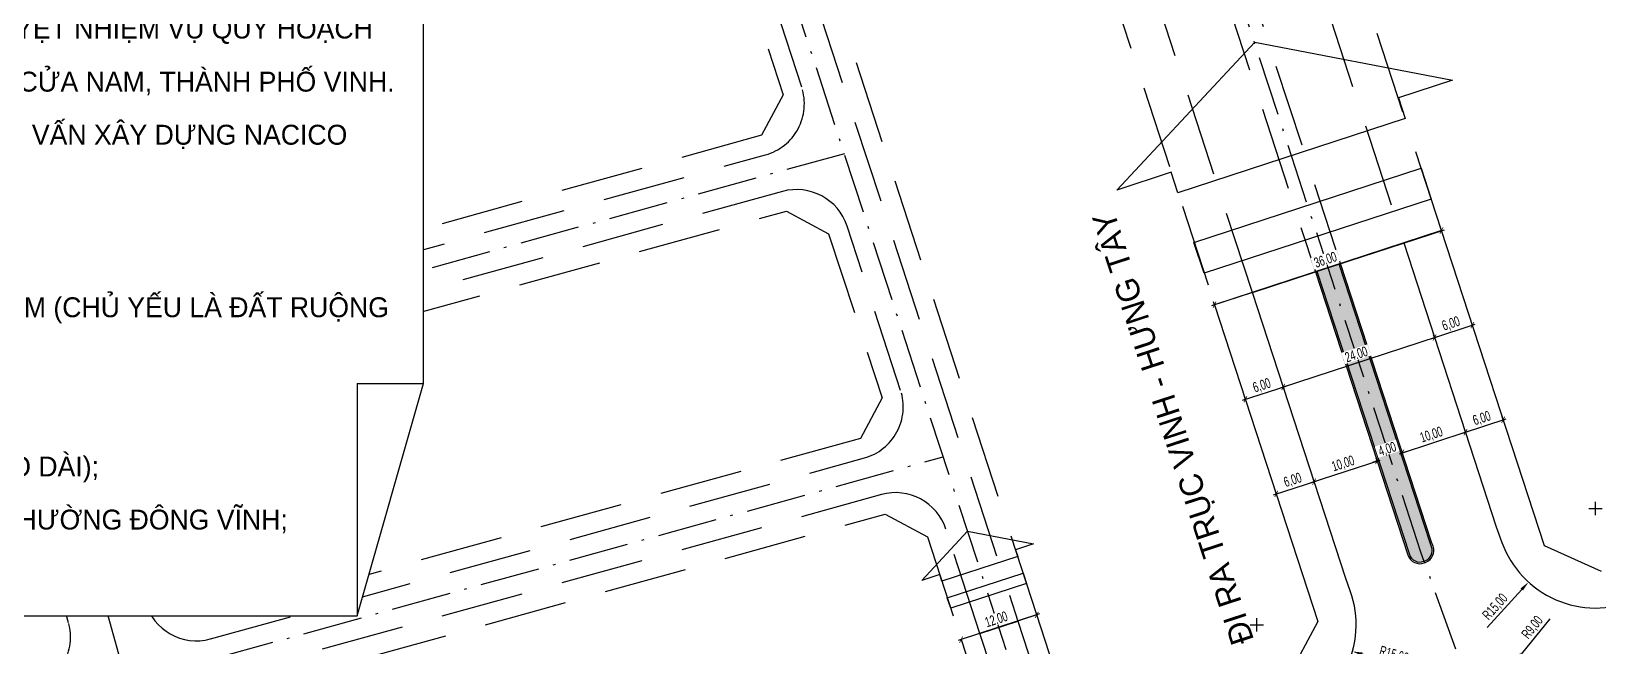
# Model space of a CAD drawing. Header units: metres. Extents: x 566107 to 571261, y 2062953 to 2068466.
# Drawn here: x 568384.8 to 568621.1, y 2066454.5 to 2066547.2 of the extents above; entities that cross this region are included whole.
import ezdxf

# ---------------------------------------------------------------- set-up
doc = ezdxf.new("R2010")
doc.units = ezdxf.units.M
doc.linetypes.add('ACAD_ISO10W100', pattern=[18.5, 12, -3, 0.5, -3])
doc.linetypes.add('HIDDEN', pattern=[0.375, 0.25, -0.125])
doc.layers.get('0').update_dxf_attribs({"linetype": 'CONTINUOUS'})
doc.layers.get('DEFPOINTS').update_dxf_attribs({"linetype": 'CONTINUOUS'})
for name, color, linetype in [('BoThamCo', 94, 'CONTINUOUS'), ('ghi_chu', 7, 'CONTINUOUS'), ('hacth sdd', 8, 'CONTINUOUS'), ('LogDg', 7, 'CONTINUOUS'), ('LogDg phu', 7, 'CONTINUOUS'), ('TimDg', 222, 'CONTINUOUS'), ('ViaHeS', 32, 'CONTINUOUS'), ('ViaHeSphu', 32, 'CONTINUOUS')]:
    doc.layers.add(name, color=color, linetype=linetype)
doc.layers.add('kt', color=37, linetype='CONTINUOUS', lineweight=25)
doc.styles.add('avantH', font='', dxfattribs={"height": 10})
doc.styles.add('KTHUOC', font='', dxfattribs={"width": 0.8})
doc.styles.get('avantH').set_extended_font_data('.VnAvantH')
doc.styles.get('KTHUOC').set_extended_font_data('.VnArial NarrowH')
doc.dimstyles.new('tien', dxfattribs={"dimscale": 0, "dimtxt": 1.5, "dimasz": 0.75, "dimexe": 0.45, "dimexo": 0, "dimgap": 0.25, "dimtad": 1, "dimzin": 1, "dimtxsty": 'KTHUOC', "dimblk1": 'ARCHTICK', "dimblk2": 'ARCHTICK', "dimsah": 1, "dimcen": 1, "dimdle": 0.45, "dimclrd": 37, "dimclre": 37, "dimclrt": 7, "dimaunit": 1, "dimadec": 0, "dimazin": 0, "dimtfac": 1, "dimtix": 1, "dimtofl": 0, "dimtmove": 2, "dimatfit": 3, "dimldrblk": 'ARCHTICK', "dimfxl": 0, "dimtolj": 1, "dimtzin": 1, "dimarcsym": 0})

# ---------------------------------------------------------------- blocks, each defined once
blk = doc.blocks.new('_ArchTick')
at = {"color": 0, "linetype": 'ByBlock', "const_width": 0.15}
blk.add_lwpolyline([(-0.5, -0.5), (0.5, 0.5)], dxfattribs=at)
blk = doc.blocks.new('*D330')
at = {"layer": 'DEFPOINTS', "color": 0, "transparency": 16777216}
for p in [(568597.45, 2066517.16, 0), (568597.45, 2066517.16), (568563.23, 2066505.99, 0)]:
    blk.add_point(p, dxfattribs=at)
at = {"layer": 'kt', "color": 37, "lineweight": -2, "transparency": 16777216}
for p, q in [((568562.8, 2066505.85), (568597.88, 2066517.3)), ((568597.45, 2066517.16), (568597.31, 2066517.59)), ((568563.23, 2066505.99), (568563.09, 2066506.42))]:
    blk.add_line(p, q, dxfattribs=at)
at = {"layer": 'kt', "color": 37, "lineweight": -2, "transparency": 16777216, "xscale": 0.75, "yscale": 0.75, "zscale": 0.75}
for p, rotation in [((568597.45, 2066517.16), 18.08492124932632), ((568563.23, 2066505.99), 198.0849212493263)]:
    blk.add_blockref('_ArchTick', p, dxfattribs=dict(at, rotation=rotation))
at = {"layer": 'kt', "color": 7, "transparency": 16777216, "insert": (568579.98, 2066512.66), "char_height": 1.5, "attachment_point": 5, "rotation": 18.0849, "style": 'KTHUOC', "bg_fill": 3, "box_fill_scale": 1.1, "bg_fill_color": 256, "bg_fill_true_color": 13158600, "bg_fill_transparency": 0}
blk.add_mtext('\\A1;36,00 ', dxfattribs=at)
blk = doc.blocks.new('*D331')
at = {"layer": 'DEFPOINTS', "color": 0, "transparency": 16777216}
blk.add_point((568578.24, 2066479.33), dxfattribs=at)
blk.add_point((568578.24, 2066479.33), dxfattribs=at)
at = {"layer": 'kt', "color": 37, "lineweight": -2, "transparency": 16777216}
for p, q in [((568572.11, 2066477.33), (568578.67, 2066479.47)), ((568578.24, 2066479.33), (568578.1, 2066479.76)), ((568572.54, 2066477.47), (568572.4, 2066477.9))]:
    blk.add_line(p, q, dxfattribs=at)
at = {"layer": 'kt', "color": 37, "lineweight": -2, "transparency": 16777216, "xscale": 0.75, "yscale": 0.75, "zscale": 0.75}
for p, rotation in [((568578.24, 2066479.33), 18.08492125187899), ((568572.54, 2066477.47), 198.084921251879)]:
    blk.add_blockref('_ArchTick', p, dxfattribs=dict(at, rotation=rotation))
at = {"layer": 'kt', "color": 7, "transparency": 16777216, "insert": (568575.04, 2066479.49), "char_height": 1.5, "attachment_point": 5, "rotation": 18.0849, "style": 'KTHUOC', "bg_fill": 3, "box_fill_scale": 1.1, "bg_fill_color": 256, "bg_fill_true_color": 13158600, "bg_fill_transparency": 0}
blk.add_mtext('\\A1;6,00 ', dxfattribs=at)
at = {"layer": 'DEFPOINTS', "color": 0, "transparency": 16777216}
blk.add_point((568572.54, 2066477.47), dxfattribs=at)
blk = doc.blocks.new('*D332')
at = {"layer": 'DEFPOINTS', "color": 0, "transparency": 16777216}
for p in [(568587.75, 2066482.44), (568587.75, 2066482.44), (568578.24, 2066479.33)]:
    blk.add_point(p, dxfattribs=at)
at = {"layer": 'kt', "color": 37, "lineweight": -2, "transparency": 16777216}
for p, q in [((568577.82, 2066479.19), (568588.18, 2066482.58)), ((568587.75, 2066482.44), (568587.61, 2066482.87)), ((568578.24, 2066479.33), (568578.1, 2066479.76))]:
    blk.add_line(p, q, dxfattribs=at)
at = {"layer": 'kt', "color": 37, "lineweight": -2, "transparency": 16777216, "xscale": 0.75, "yscale": 0.75, "zscale": 0.75}
for p, rotation in [((568587.75, 2066482.44), 18.08492125187895), ((568578.24, 2066479.33), 198.0849212518789)]:
    blk.add_blockref('_ArchTick', p, dxfattribs=dict(at, rotation=rotation))
at = {"layer": 'kt', "color": 7, "transparency": 16777216, "insert": (568582.64, 2066481.97), "char_height": 1.5, "attachment_point": 5, "rotation": 18.0849, "style": 'KTHUOC', "bg_fill": 3, "box_fill_scale": 1.1, "bg_fill_color": 256, "bg_fill_true_color": 13158600, "bg_fill_transparency": 0}
blk.add_mtext('\\A1;10,00 ', dxfattribs=at)
blk = doc.blocks.new('*D333')
at = {"layer": 'kt', "color": 37, "lineweight": -2, "transparency": 16777216}
for p, q in [((568587.75, 2066482.44), (568587.04, 2066482.21)), ((568587.75, 2066482.44), (568587.61, 2066482.87)), ((568591.55, 2066483.68), (568591.41, 2066484.11)), ((568591.55, 2066483.68), (568592.26, 2066483.91))]:
    blk.add_line(p, q, dxfattribs=at)
at = {"layer": 'kt', "color": 37, "lineweight": -2, "transparency": 16777216, "xscale": 0.75, "yscale": 0.75, "zscale": 0.75}
for p, rotation in [((568591.55, 2066483.68), 198.0849212518789), ((568587.75, 2066482.44), 18.08492125187895)]:
    blk.add_blockref('_ArchTick', p, dxfattribs=dict(at, rotation=rotation))
at = {"layer": 'kt', "color": 7, "transparency": 16777216, "insert": (568589.3, 2066484.15), "char_height": 1.5, "attachment_point": 5, "rotation": 18.0849, "style": 'KTHUOC', "bg_fill": 3, "box_fill_scale": 1.1, "bg_fill_color": 256, "bg_fill_true_color": 13158600, "bg_fill_transparency": 0}
blk.add_mtext('\\A1;4,00 ', dxfattribs=at)
at = {"layer": 'DEFPOINTS', "color": 0, "transparency": 16777216}
for p in [(568587.75, 2066482.44), (568591.55, 2066483.68), (568591.55, 2066483.68)]:
    blk.add_point(p, dxfattribs=at)
blk = doc.blocks.new('*D334')
at = {"layer": 'DEFPOINTS', "color": 0, "transparency": 16777216}
for p in [(568601.06, 2066486.78), (568601.06, 2066486.78), (568591.55, 2066483.68)]:
    blk.add_point(p, dxfattribs=at)
at = {"layer": 'kt', "color": 37, "lineweight": -2, "transparency": 16777216}
for p, q in [((568591.12, 2066483.54), (568601.49, 2066486.92)), ((568601.06, 2066486.78), (568600.92, 2066487.21)), ((568591.55, 2066483.68), (568591.41, 2066484.11))]:
    blk.add_line(p, q, dxfattribs=at)
at = {"layer": 'kt', "color": 37, "lineweight": -2, "transparency": 16777216, "xscale": 0.75, "yscale": 0.75, "zscale": 0.75}
for p, rotation in [((568601.06, 2066486.78), 18.08492125187895), ((568591.55, 2066483.68), 198.0849212518789)]:
    blk.add_blockref('_ArchTick', p, dxfattribs=dict(at, rotation=rotation))
at = {"layer": 'kt', "color": 7, "transparency": 16777216, "insert": (568595.95, 2066486.32), "char_height": 1.5, "attachment_point": 5, "rotation": 18.0849, "style": 'KTHUOC', "bg_fill": 3, "box_fill_scale": 1.1, "bg_fill_color": 256, "bg_fill_true_color": 13158600, "bg_fill_transparency": 0}
blk.add_mtext('\\A1;10,00 ', dxfattribs=at)
blk = doc.blocks.new('*D335')
at = {"layer": 'DEFPOINTS', "color": 0, "transparency": 16777216}
blk.add_point((568606.76, 2066488.65), dxfattribs=at)
blk.add_point((568606.76, 2066488.65), dxfattribs=at)
at = {"layer": 'kt', "color": 37, "lineweight": -2, "transparency": 16777216}
for p, q in [((568606.76, 2066488.65), (568606.62, 2066489.07)), ((568600.63, 2066486.64), (568607.19, 2066488.79)), ((568601.06, 2066486.78), (568600.92, 2066487.21))]:
    blk.add_line(p, q, dxfattribs=at)
at = {"layer": 'kt', "color": 37, "lineweight": -2, "transparency": 16777216, "xscale": 0.75, "yscale": 0.75, "zscale": 0.75}
for p, rotation in [((568606.76, 2066488.65), 18.08492125187895), ((568601.06, 2066486.78), 198.0849212518789)]:
    blk.add_blockref('_ArchTick', p, dxfattribs=dict(at, rotation=rotation))
at = {"layer": 'kt', "color": 7, "transparency": 16777216, "insert": (568603.55, 2066488.8), "char_height": 1.5, "attachment_point": 5, "rotation": 18.0849, "style": 'KTHUOC', "bg_fill": 3, "box_fill_scale": 1.1, "bg_fill_color": 256, "bg_fill_true_color": 13158600, "bg_fill_transparency": 0}
blk.add_mtext('\\A1;6,00 ', dxfattribs=at)
at = {"layer": 'DEFPOINTS', "color": 0, "transparency": 16777216}
blk.add_point((568601.06, 2066486.78), dxfattribs=at)
blk = doc.blocks.new('*D336')
at = {"layer": 'DEFPOINTS', "color": 0, "transparency": 16777216}
blk.add_point((568573.59, 2066493.59), dxfattribs=at)
blk.add_point((568573.59, 2066493.59), dxfattribs=at)
at = {"layer": 'kt', "color": 37, "lineweight": -2, "transparency": 16777216}
for p, q in [((568567.46, 2066491.59), (568574.01, 2066493.73)), ((568573.59, 2066493.59), (568573.45, 2066494.02)), ((568567.88, 2066491.73), (568567.74, 2066492.16))]:
    blk.add_line(p, q, dxfattribs=at)
at = {"layer": 'kt', "color": 37, "lineweight": -2, "transparency": 16777216, "xscale": 0.75, "yscale": 0.75, "zscale": 0.75}
for p, rotation in [((568573.59, 2066493.59), 18.08492125114585), ((568567.88, 2066491.73), 198.0849212511459)]:
    blk.add_blockref('_ArchTick', p, dxfattribs=dict(at, rotation=rotation))
at = {"layer": 'kt', "color": 7, "transparency": 16777216, "insert": (568570.38, 2066493.75), "char_height": 1.5, "attachment_point": 5, "rotation": 18.0849, "style": 'KTHUOC', "bg_fill": 3, "box_fill_scale": 1.1, "bg_fill_color": 256, "bg_fill_true_color": 13158600, "bg_fill_transparency": 0}
blk.add_mtext('\\A1;6,00 ', dxfattribs=at)
at = {"layer": 'DEFPOINTS', "color": 0, "transparency": 16777216}
blk.add_point((568567.88, 2066491.73), dxfattribs=at)
blk = doc.blocks.new('*D337')
at = {"layer": 'DEFPOINTS', "color": 0, "transparency": 16777216}
for p in [(568596.4, 2066501.04), (568596.4, 2066501.04), (568573.59, 2066493.59)]:
    blk.add_point(p, dxfattribs=at)
at = {"layer": 'kt', "color": 37, "lineweight": -2, "transparency": 16777216}
for p, q in [((568573.16, 2066493.45), (568596.83, 2066501.18)), ((568596.4, 2066501.04), (568596.26, 2066501.47)), ((568573.59, 2066493.59), (568573.73, 2066493.17))]:
    blk.add_line(p, q, dxfattribs=at)
at = {"layer": 'kt', "color": 37, "lineweight": -2, "transparency": 16777216, "xscale": 0.75, "yscale": 0.75, "zscale": 0.75}
for p, rotation in [((568596.4, 2066501.04), 18.08492125114585), ((568573.59, 2066493.59), 198.0849212511459)]:
    blk.add_blockref('_ArchTick', p, dxfattribs=dict(at, rotation=rotation))
at = {"layer": 'kt', "color": 7, "transparency": 16777216, "insert": (568584.64, 2066498.4), "char_height": 1.5, "attachment_point": 5, "rotation": 18.0849, "style": 'KTHUOC', "bg_fill": 3, "box_fill_scale": 1.1, "bg_fill_color": 256, "bg_fill_true_color": 13158600, "bg_fill_transparency": 0}
blk.add_mtext('\\A1;24,00 ', dxfattribs=at)
blk = doc.blocks.new('*D338')
at = {"layer": 'DEFPOINTS', "color": 0, "transparency": 16777216}
blk.add_point((568602.1, 2066502.91), dxfattribs=at)
blk.add_point((568602.1, 2066502.91), dxfattribs=at)
at = {"layer": 'kt', "color": 37, "lineweight": -2, "transparency": 16777216}
for p, q in [((568602.1, 2066502.91), (568601.96, 2066503.33)), ((568595.97, 2066500.9), (568602.53, 2066503.05)), ((568596.4, 2066501.04), (568596.26, 2066501.47))]:
    blk.add_line(p, q, dxfattribs=at)
at = {"layer": 'kt', "color": 37, "lineweight": -2, "transparency": 16777216, "xscale": 0.75, "yscale": 0.75, "zscale": 0.75}
for p, rotation in [((568602.1, 2066502.91), 18.08492125114585), ((568596.4, 2066501.04), 198.0849212511459)]:
    blk.add_blockref('_ArchTick', p, dxfattribs=dict(at, rotation=rotation))
at = {"layer": 'kt', "color": 7, "transparency": 16777216, "insert": (568598.9, 2066503.06), "char_height": 1.5, "attachment_point": 5, "rotation": 18.0849, "style": 'KTHUOC', "bg_fill": 3, "box_fill_scale": 1.1, "bg_fill_color": 256, "bg_fill_true_color": 13158600, "bg_fill_transparency": 0}
blk.add_mtext('\\A1;6,00 ', dxfattribs=at)
at = {"layer": 'DEFPOINTS', "color": 0, "transparency": 16777216}
blk.add_point((568596.4, 2066501.04), dxfattribs=at)
blk = doc.blocks.new('ghi_Eu1')
at = {"color": 32}
blk.add_wipeout([(0, 0), (240, 0), (240, -87), (230, -122), (0, -122)], dxfattribs=at).dxf.layer = 'ghi_chu'
at = {"layer": 'ghi_chu'}
for q in [(240, -87), (230, -122)]:
    blk.add_line((230, -87), q, dxfattribs=at)
blk.add_lwpolyline([(0, -122), (230, -122), (240, -87), (240, 0)], dxfattribs=at)
at = {"layer": 'ghi_chu', "lineweight": -2, "style": 'avantH'}
for s, p in [('- quyÕt ®Þnh sè 4508/q®-ubnd ngµy 08/10/2018 cña ubnd tØnh nghÖ an v/v phª duyÖt nhiÖm vô quy ho¹ch', (5, -35)), ('chi tiÕt x©y dùng tû lÖ 1/500 khu ®« thÞ míi t¹i ph\xadêng ®«ng vÜnh vµ ph\xadêng cöa nam, thµnh phè vinh.', (5, -43)), ('- b¶n ®å kh¶o s¸t ®Þa h×nh tû lÖ 1/500 phôc vô lËp quy ho¹ch do C¤NG TY cp t\xad vÊn x©y dùng nacico', (5, -51)), ('khu ®Êt lËp quy ho¹ch phÇn ®Êt thuéc ph\xadêng ®«ng vÜnh vµ ph\xadêng cöa nam (chñ yÕu lµ ®Êt ruéng', (5, -77)), ('- phÝa nam gi¸p:                                             ®\xadêng quy ho¹ch (trÇn nguyªn h·n kÐo dµi);', (5, -101)), ('- phÝa ®«ng gi¸p:                                          ®Êt n«ng nghiÖp, khu d©n c\xad hiÖn h÷u ph\xadêng ®«ng vÜnh;', (5, -109))]:
    blk.add_text(s, height=3, dxfattribs=at).set_placement(p)
blk = doc.blocks.new('*D399')
at = {"layer": 'DEFPOINTS', "color": 0, "transparency": 16777216}
for p in [(568594.34, 2066468.69), (568943.54, 2066296.07), (568706.63, 2066158.23), (568731.76, 2066088.76)]:
    blk.add_point(p, dxfattribs=at)
at = {"layer": 'kt', "color": 37, "lineweight": -2, "transparency": 16777216}
blk.add_arc((568706.63, 2066158.23), 6.52, 43.4051, 96.6699, dxfattribs=at)
at = {"layer": 'kt', "color": 37, "transparency": 16777216}
for points in [[(568705.93, 2066164.46), (568705.82, 2066164.95), (568704.41, 2066164.36)], [(568711.57, 2066162.86), (568711.17, 2066162.56), (568712.26, 2066161.51)]]:
    blk.add_solid(points, dxfattribs=at)
at = {"layer": 'kt', "color": 7, "transparency": 16777216, "insert": (568709.25, 2066165.43), "char_height": 1.5, "attachment_point": 5, "rotation": 340.0375, "style": 'KTHUOC', "bg_fill": 3, "box_fill_scale": 1.1, "bg_fill_color": 256, "bg_fill_true_color": 13158600, "bg_fill_transparency": 0}
blk.add_mtext("\\A1;79°42' ", dxfattribs=at)
at = {"layer": 'DEFPOINTS', "color": 0, "transparency": 16777216}
blk.add_point((568710.2, 2066163.69), dxfattribs=at)
blk = doc.blocks.new('*D400')
at = {"layer": 'DEFPOINTS', "color": 0, "transparency": 16777216}
for p in [(568594.34, 2066468.69), (568920.22, 2066342.66), (568687.7, 2066207.38), (568731.76, 2066088.76)]:
    blk.add_point(p, dxfattribs=at)
at = {"layer": 'kt', "color": 37, "lineweight": -2, "transparency": 16777216}
blk.add_arc((568688.65, 2066207.94), 8.56, 40.2458, 99.8292, dxfattribs=at)
at = {"layer": 'kt', "color": 37, "transparency": 16777216}
for points in [[(568687.26, 2066216.13), (568687.13, 2066216.61), (568685.74, 2066215.98)], [(568695.39, 2066213.61), (568694.98, 2066213.32), (568696.05, 2066212.24)]]:
    blk.add_solid(points, dxfattribs=at)
at = {"layer": 'kt', "color": 7, "transparency": 16777216, "insert": (568691.97, 2066217.05), "char_height": 1.5, "attachment_point": 5, "rotation": 340.0375, "style": 'KTHUOC', "bg_fill": 3, "box_fill_scale": 1.1, "bg_fill_color": 256, "bg_fill_true_color": 13158600, "bg_fill_transparency": 0}
blk.add_mtext("\\A1;79°42' ", dxfattribs=at)
at = {"layer": 'DEFPOINTS', "color": 0, "transparency": 16777216}
blk.add_point((568689.65, 2066216.44), dxfattribs=at)
blk = doc.blocks.new('*D401')
at = {"layer": 'DEFPOINTS', "color": 0, "transparency": 16777216}
for p in [(568594.34, 2066468.69), (568868.42, 2066446.21), (568638.69, 2066346.07), (568731.76, 2066088.76)]:
    blk.add_point(p, dxfattribs=at)
at = {"layer": 'kt', "color": 37, "lineweight": -2, "transparency": 16777216}
blk.add_arc((568638.69, 2066346.07), 5.41, 39.4875, 93.9484, dxfattribs=at)
at = {"layer": 'kt', "color": 37, "transparency": 16777216}
for points in [[(568638.37, 2066351.22), (568638.27, 2066351.71), (568636.85, 2066351.16)], [(568643.08, 2066349.64), (568642.65, 2066349.38), (568643.65, 2066348.23)]]:
    blk.add_solid(points, dxfattribs=at)
at = {"layer": 'kt', "color": 7, "transparency": 16777216, "insert": (568641.28, 2066352.09), "char_height": 1.5, "attachment_point": 5, "rotation": 336.718, "style": 'KTHUOC', "bg_fill": 3, "box_fill_scale": 1.1, "bg_fill_color": 256, "bg_fill_true_color": 13158600, "bg_fill_transparency": 0}
blk.add_mtext("\\A1;86°20' ", dxfattribs=at)
at = {"layer": 'DEFPOINTS', "color": 0, "transparency": 16777216}
blk.add_point((568642, 2066350.35), dxfattribs=at)
blk = doc.blocks.new('*D402')
at = {"layer": 'DEFPOINTS', "color": 0, "transparency": 16777216}
for p in [(568594.34, 2066468.69), (568602.87, 2066445.17), (568317.07, 2066366.13), (568731.76, 2066088.76)]:
    blk.add_point(p, dxfattribs=at)
at = {"layer": 'kt', "color": 37, "lineweight": -2, "transparency": 16777216}
blk.add_arc((568602.85, 2066445.17), 4.26, 130.1542, 175.1891, dxfattribs=at)
at = {"layer": 'kt', "color": 37, "transparency": 16777216}
for points in [[(568599.98, 2066448.64), (568600.23, 2066448.21), (568601.4, 2066449.17)], [(568598.85, 2066445.55), (568598.35, 2066445.5), (568598.74, 2066444.03)]]:
    blk.add_solid(points, dxfattribs=at)
at = {"layer": 'kt', "color": 7, "transparency": 16777216, "insert": (568598.05, 2066447.65), "char_height": 1.5, "attachment_point": 5, "rotation": 62.6717, "style": 'KTHUOC', "bg_fill": 3, "box_fill_scale": 1.1, "bg_fill_color": 256, "bg_fill_true_color": 13158600, "bg_fill_transparency": 0}
blk.add_mtext("\\A1;85°34' ", dxfattribs=at)
at = {"layer": 'DEFPOINTS', "color": 0, "transparency": 16777216}
blk.add_point((568599.66, 2066447.99), dxfattribs=at)
blk = doc.blocks.new('*D405')
at = {"layer": 'DEFPOINTS', "color": 0, "transparency": 16777216}
for p in [(568608.53, 2066452.17), (568602.87, 2066445.17)]:
    blk.add_point(p, dxfattribs=at)
at = {"layer": 'kt', "color": 37, "lineweight": -2, "transparency": 16777216}
for p, q in [((568613.78, 2066458.67), (568609.47, 2066453.34)), ((568601.87, 2066445.17), (568603.87, 2066445.17)), ((568602.87, 2066444.17), (568602.87, 2066446.17))]:
    blk.add_line(p, q, dxfattribs=at)
at = {"layer": 'kt', "color": 37, "transparency": 16777216}
blk.add_solid([(568609.28, 2066453.5), (568609.67, 2066453.18), (568608.53, 2066452.17)], dxfattribs=at)
at = {"layer": 'kt', "color": 7, "transparency": 16777216, "insert": (568611.21, 2066457.31), "char_height": 1.5, "attachment_point": 5, "rotation": 51.0576, "style": 'KTHUOC', "bg_fill": 3, "box_fill_scale": 1.1, "bg_fill_color": 256, "bg_fill_true_color": 13158600, "bg_fill_transparency": 0}
blk.add_mtext('\\A1;R9,00 ', dxfattribs=at)
blk = doc.blocks.new('*D419')
at = {"layer": 'DEFPOINTS', "color": 0, "transparency": 16777216}
for p in [(568612.11, 2066620.46), (568976.95, 2066607.6), (568661.25, 2066469.99), (568637.54, 2066459.65)]:
    blk.add_point(p, dxfattribs=at)
at = {"layer": 'kt', "color": 37, "lineweight": -2, "transparency": 16777216}
blk.add_arc((568661.25, 2066469.99), 6.71, 36.3922, 95.2444, dxfattribs=at)
at = {"layer": 'kt', "color": 37, "transparency": 16777216}
for points in [[(568660.68, 2066476.42), (568660.58, 2066476.91), (568659.16, 2066476.36)], [(568666.86, 2066474.09), (568666.43, 2066473.84), (568667.39, 2066472.67)]]:
    blk.add_solid(points, dxfattribs=at)
at = {"layer": 'kt', "color": 7, "transparency": 16777216, "insert": (568664.46, 2066477.15), "char_height": 1.5, "attachment_point": 5, "rotation": 335.8183, "style": 'KTHUOC', "bg_fill": 3, "box_fill_scale": 1.1, "bg_fill_color": 256, "bg_fill_true_color": 13158600, "bg_fill_transparency": 0}
blk.add_mtext("\\A1;84°32' ", dxfattribs=at)
at = {"layer": 'DEFPOINTS', "color": 0, "transparency": 16777216}
blk.add_point((568665.4, 2066475.25), dxfattribs=at)
blk = doc.blocks.new('*D423')
at = {"layer": 'DEFPOINTS', "color": 0, "transparency": 16777216}
for p in [(568317.51, 2066741.22), (568602.87, 2066445.17), (568414.78, 2066393.15), (568317.07, 2066366.13)]:
    blk.add_point(p, dxfattribs=at)
at = {"layer": 'kt', "color": 37, "lineweight": -2, "transparency": 16777216}
blk.add_arc((568414.78, 2066393.15), 6.48, 28.757, 92.3156, dxfattribs=at)
at = {"layer": 'kt', "color": 37, "transparency": 16777216}
for points in [[(568414.56, 2066399.38), (568414.48, 2066399.87), (568413.04, 2066399.39)], [(568420.69, 2066396.36), (568420.23, 2066396.18), (568421.02, 2066394.88)]]:
    blk.add_solid(points, dxfattribs=at)
at = {"layer": 'kt', "color": 7, "transparency": 16777216, "insert": (568418.53, 2066399.79), "char_height": 1.5, "attachment_point": 5, "rotation": 330.5363, "style": 'KTHUOC', "bg_fill": 3, "box_fill_scale": 1.1, "bg_fill_color": 256, "bg_fill_true_color": 13158600, "bg_fill_transparency": 0}
blk.add_mtext("\\A1;90°9' ", dxfattribs=at)
at = {"layer": 'DEFPOINTS', "color": 0, "transparency": 16777216}
blk.add_point((568419.32, 2066397.77), dxfattribs=at)
blk = doc.blocks.new('*D655')
at = {"layer": 'DEFPOINTS', "color": 0, "transparency": 16777216}
for p in [(568569.59, 2066457.75), (568584.04, 2066453.73)]:
    blk.add_point(p, dxfattribs=at)
at = {"layer": 'kt', "color": 37, "lineweight": -2, "transparency": 16777216}
for p, q in [((568569.59, 2066456.75), (568569.59, 2066458.75)), ((568568.59, 2066457.75), (568570.59, 2066457.75)), ((568592.97, 2066451.25), (568585.48, 2066453.33))]:
    blk.add_line(p, q, dxfattribs=at)
at = {"layer": 'kt', "color": 37, "transparency": 16777216}
blk.add_solid([(568585.55, 2066453.57), (568585.41, 2066453.09), (568584.04, 2066453.73)], dxfattribs=at)
at = {"layer": 'kt', "color": 7, "transparency": 16777216, "insert": (568590.25, 2066453.19), "char_height": 1.5, "attachment_point": 5, "rotation": 344.4497, "style": 'KTHUOC', "bg_fill": 3, "box_fill_scale": 1.1, "bg_fill_color": 256, "bg_fill_true_color": 13158600, "bg_fill_transparency": 0}
blk.add_mtext('\\A1;R15,00 ', dxfattribs=at)
blk = doc.blocks.new('*D656')
at = {"layer": 'DEFPOINTS', "color": 0, "transparency": 16777216}
for p in [(568620.67, 2066475.28), (568610.57, 2066464.19)]:
    blk.add_point(p, dxfattribs=at)
at = {"layer": 'kt', "color": 37, "lineweight": -2, "transparency": 16777216}
for p, q in [((568619.67, 2066475.28), (568621.67, 2066475.28)), ((568620.67, 2066474.28), (568620.67, 2066476.28)), ((568604.33, 2066457.34), (568609.56, 2066463.08))]:
    blk.add_line(p, q, dxfattribs=at)
at = {"layer": 'kt', "color": 37, "transparency": 16777216}
blk.add_solid([(568609.37, 2066463.25), (568609.74, 2066462.91), (568610.57, 2066464.19)], dxfattribs=at)
at = {"layer": 'kt', "color": 7, "transparency": 16777216, "insert": (568605.59, 2066460.42), "char_height": 1.5, "attachment_point": 5, "rotation": 47.6681, "style": 'KTHUOC', "bg_fill": 3, "box_fill_scale": 1.1, "bg_fill_color": 256, "bg_fill_true_color": 13158600, "bg_fill_transparency": 0}
blk.add_mtext('\\A1;R15,00 ', dxfattribs=at)
blk = doc.blocks.new('*D662')
at = {"layer": 'DEFPOINTS', "color": 0, "transparency": 16777216}
for p in [(568536.41, 2066459.24, 0), (568525.01, 2066455.52, 0), (568525.01, 2066455.52)]:
    blk.add_point(p, dxfattribs=at)
at = {"layer": 'kt', "color": 37, "lineweight": -2, "transparency": 16777216}
for p, q in [((568536.84, 2066459.38), (568524.58, 2066455.38)), ((568536.41, 2066459.24), (568536.55, 2066458.82)), ((568525.01, 2066455.52), (568525.15, 2066455.09))]:
    blk.add_line(p, q, dxfattribs=at)
at = {"layer": 'kt', "color": 37, "lineweight": -2, "transparency": 16777216, "xscale": 0.75, "yscale": 0.75, "zscale": 0.75}
for p, rotation in [((568536.41, 2066459.24), 18.08492124834138), ((568525.01, 2066455.52), 198.0849212483414)]:
    blk.add_blockref('_ArchTick', p, dxfattribs=dict(at, rotation=rotation))
at = {"layer": 'kt', "color": 7, "transparency": 16777216, "insert": (568530.35, 2066458.47), "char_height": 1.5, "attachment_point": 5, "rotation": 18.0849, "style": 'KTHUOC', "bg_fill": 3, "box_fill_scale": 1.1, "bg_fill_color": 256, "bg_fill_true_color": 13158600, "bg_fill_transparency": 0}
blk.add_mtext('\\A1;12,00 ', dxfattribs=at)

msp = doc.modelspace()

# ---------------------------------------------------------------- hatches: boundary and pattern name
at = {"layer": 'hacth sdd'}
h = msp.add_hatch(dxfattribs=at)
h.set_pattern_fill('CROSS', color=64, scale=0.05, style=0)
h.set_pattern_definition([(0, (568124.4922, 2065856.43456), (0.3175, 0.3175), [0.15875, -0.47625]), (90, (568124.5716, 2065856.3552), (-0.3175, 0.3175), [0.15875, -0.47625])])
edge = h.paths.add_edge_path()
edge.add_line((568582.001, 2066512.12), (568578.674, 2066511.034))
edge.add_line((568578.674, 2066511.034), (568592.612, 2066468.351))
edge.add_arc((568594.181, 2066468.863), 1.65, 198.08492, 290.68102)
edge.add_line((568594.763, 2066467.319), (568594.971, 2066467.398))
edge.add_arc((568594.388, 2066468.941), 1.65, 290.68102, 379.87296)
edge.add_line((568595.94, 2066469.502), (568595.717, 2066470.12))
edge.add_line((568595.717, 2066470.12), (568582.001, 2066512.12))

# ---------------------------------------------------------------- linework, layer by layer
at = {"layer": 'BoThamCo'}
msp.add_lwpolyline([(568582.001, 2066512.12), (568578.674, 2066511.034), (568592.612, 2066468.351, 0.4275478), (568594.763, 2066467.319), (568594.971, 2066467.398, 0.4100888), (568595.94, 2066469.502), (568595.717, 2066470.12)], format="xyb", close=True, dxfattribs=at)
at = {"layer": 'LogDg', "ltscale": 0.75}
for points in [[(568556.671, 2066525.945), (568548.504, 2066523.278), (568569.283, 2066545.558), (568599.128, 2066539.813), (568590.962, 2066537.146), (568591.978, 2066534.035), (568557.687, 2066522.833)], [(568595.896, 2066521.918), (568561.674, 2066510.742), (568560.081, 2066515.383), (568594.372, 2066526.584)], [(568521.786, 2066465.34), (568519.063, 2066464.451), (568525.99, 2066471.878), (568535.938, 2066469.963), (568533.216, 2066469.074), (568533.555, 2066468.037), (568522.124, 2066464.303)], [(568534.861, 2066463.998), (568523.453, 2066460.273), (568522.922, 2066461.819), (568534.353, 2066465.553)]]:
    msp.add_lwpolyline(points, close=True, dxfattribs=at)
at = {"layer": 'LogDg'}
msp.add_lwpolyline([(568242.734, 2066356.41), (568275.9, 2066362.704, 0.0205674), (568315.466, 2066371.913), (568397.717, 2066394.66, 0.4150041), (568404.682, 2066406.99), (568400.511, 2066421.915), (568412.069, 2066425.145), (568416.263, 2066410.136, 0.4134234), (568428.559, 2066403.19), (568527.512, 2066430.556, 0.4277016), (568532.985, 2066440.75), (568527.857, 2066456.451), (568533.561, 2066458.313), (568539.001, 2066441.653, 0.4008529), (568548.739, 2066436.426), (568573.584, 2066443.297, 0.4373271), (568583.686, 2066462.871), (568583.018, 2066464.71), (568568.93, 2066507.852), (568591.745, 2066515.302), (568605.712, 2066472.531), (568606.571, 2066470.164, 0.4297542), (568626.524, 2066461.469, 0.0010787)], format="xyb", dxfattribs=at)
msp.add_lwpolyline([(568582.239, 2066512.198), (568578.436, 2066510.956), (568592.375, 2066468.273, 0.4275478), (568594.852, 2066467.085), (568595.059, 2066467.164, 0.4100888), (568596.175, 2066469.587), (568595.953, 2066470.201), (568582.239, 2066512.198)], format="xyb", close=True, dxfattribs=at)
at = {"layer": 'LogDg phu', "linetype": 'HIDDEN', "ltscale": 50}
for points in [[(568649.179, 2066497.271), (568613.59, 2066606.254, 0.4230605), (568603.274, 2066611.297), (568575.864, 2066601.423, 0.4054216), (568568.524, 2066586.408), (568591.745, 2066515.302)], [(568568.93, 2066507.852), (568545.596, 2066579.307, 0.4008529), (568530.99, 2066587.148), (568502.833, 2066579.361, 0.4277016), (568497.361, 2066569.167), (568533.561, 2066458.313)], [(568582.239, 2066512.198), (568562.599, 2066572.338, 0.4142136), (568560.203, 2066573.554), (568560.013, 2066573.492, 0.4142136), (568558.797, 2066571.096), (568578.436, 2066510.956)], [(568390.419, 2066458.029), (568369.097, 2066534.325, 0.408804), (568359.382, 2066539.915), (568235.502, 2066507.754, 0.3493167), (568229.515, 2066499.791), (568231.715, 2066419.741, 0.4619163), (568241.204, 2066412.101), (568265.644, 2066416.739, 0.0205674), (568300.806, 2066424.923), (568384.847, 2066448.165, 0.4150041), (568390.419, 2066458.029)], [(568394.999, 2066486.227), (568401.997, 2066461.186, 0.4134234), (568411.834, 2066455.629), (568510.421, 2066482.893, 0.4277016), (568515.893, 2066493.087), (568507.814, 2066517.829, 0.4008529), (568498.077, 2066523.056), (568400.571, 2066496.09, 0.4150041), (568394.999, 2066486.227)], [(568527.857, 2066456.451), (568522.73, 2066472.152, 0.4008529), (568512.993, 2066477.379), (568413.49, 2066449.862, 0.4150041), (568407.918, 2066439.998), (568412.069, 2066425.145)]]:
    msp.add_lwpolyline(points, format="xyb", dxfattribs=at)
msp.add_lwpolyline([(568491.344, 2066568.263, 0.4008529), (568481.607, 2066573.491), (568386.306, 2066547.135, 0.4150041), (568380.734, 2066537.271), (568389.077, 2066507.415, 0.4134234), (568398.915, 2066501.858), (568495.505, 2066528.57, 0.4277016), (568500.977, 2066538.764)], format="xyb", close=True, dxfattribs=at)
at = {"layer": 'TimDg', "linetype": 'ACAD_ISO10W100', "ltscale": 0.75}
for points in [[(569091.243, 2064877.603), (569098.083, 2065004.259, 0.1155759), (569076.661, 2065124.595), (568731.759, 2066088.757), (568594.342, 2066468.69), (568350.743, 2067214.647), (568115.139, 2067803.004)], [(568007.165, 2067643.381), (568167.273, 2067133.492), (568317.273, 2066741.931, -0.0233362), (568317.507, 2066741.222), (568414.779, 2066393.153)], [(568079.024, 2066330.674), (568189.828, 2066342.093, 0.0212183), (568231.8, 2066348.228), (568277.018, 2066356.809, 0.0205674), (568317.065, 2066366.13), (568602.874, 2066445.172, 0.0050405), (568635.912, 2066458.949, 0.0014744), (568637.536, 2066459.651), (568976.952, 2066607.598), (569005.384, 2066622.569)]]:
    msp.add_lwpolyline(points, format="xyb", dxfattribs=at)
for points in [[(568540.982, 2066428.055), (568536.127, 2066440.792), (568490.118, 2066581.681)], [(568507.404, 2066528.748), (568386.249, 2066495.242)], [(568399.168, 2066449.013), (568522.32, 2066483.072)]]:
    msp.add_lwpolyline(points, dxfattribs=at)
at = {"layer": 'ViaHeS', "elevation": 0}
msp.add_lwpolyline([(568621.559, 2066465.778), (568612.969, 2066469.635), (568597.448, 2066517.165), (568563.227, 2066505.989), (568578.824, 2066458.226), (568574.25, 2066449.706), (568547.223, 2066442.232), (568540.851, 2066445.652), (568536.413, 2066459.245), (568525.005, 2066455.52), (568529.273, 2066442.45), (568526.006, 2066436.364), (568427.934, 2066409.242), (568421.769, 2066412.725), (568417.847, 2066426.76), (568394.733, 2066420.3), (568398.638, 2066406.328), (568395.164, 2066400.179), (568313.867, 2066377.696, -0.0205674), (568274.781, 2066368.599), (568241.234, 2066362.232)], format="xyb", dxfattribs=at)
at = {"layer": 'ViaHeSphu', "linetype": 'HIDDEN', "ltscale": 50}
for points in [[(568597.448, 2066517.165), (568575.215, 2066585.249), (568579.627, 2066594.275), (568605.987, 2066603.771), (568612.244, 2066600.712), (568646.327, 2066496.34)], [(568536.413, 2066459.245), (568501.693, 2066565.563), (568504.96, 2066571.649), (568531.988, 2066579.124), (568540.908, 2066574.335), (568563.227, 2066505.989)], [(568417.847, 2066426.76), (568413.695, 2066441.618), (568417.168, 2066447.766), (568513.576, 2066474.428), (568519.948, 2066471.008), (568525.005, 2066455.52)]]:
    msp.add_lwpolyline(points, dxfattribs=at)
for points in [[(568483.744, 2066565.781), (568490.115, 2066562.361), (568498.198, 2066537.61), (568494.931, 2066531.524), (568401.019, 2066505.552), (568394.854, 2066509.035), (568387.857, 2066534.076), (568391.33, 2066540.224)], [(568404.249, 2066493.995), (568498.66, 2066520.105), (568505.031, 2066516.685), (568513.114, 2066491.933), (568509.847, 2066485.847), (568413.939, 2066459.323), (568407.774, 2066462.806), (568400.776, 2066487.847)]]:
    msp.add_lwpolyline(points, close=True, dxfattribs=at)

# ---------------------------------------------------------------- texts
at = {"layer": 'ghi_chu', "style": 'avantH'}
msp.add_text('®i ra trôc vinh - h\xadng t©y', height=3.5, rotation=108.08492, dxfattribs=at).set_placement((568569.204, 2066455.472, 0))

# ---------------------------------------------------------------- next in the draw order: block references
at = {"layer": 'ghi_chu'}
msp.add_blockref('ghi_Eu1', (568203.928, 2066581.109), dxfattribs=at)

# ---------------------------------------------------------------- next in the draw order: dimensions: what is measured, and where the dimension line sits
at = {"layer": 'kt'}
for p1, p2, picture, middle in [((568563.227, 2066505.989, 0), (568597.448, 2066517.165, 0), '*D330', (568579.983, 2066512.663)), ((568567.883, 2066491.73), (568573.587, 2066493.593), '*D336', (568570.38, 2066493.748)), ((568572.539, 2066477.471), (568578.243, 2066479.334), '*D331', (568575.036, 2066479.489))]:
    dim = msp.add_aligned_dim(p1=p1, p2=p2, distance=0, dimstyle='tien', override={"dimscale": 1, "dimpost": ' '}, dxfattribs=at)
    dim.commit()
    dim.dimension.update_dxf_attribs({"geometry": picture, "text_midpoint": middle})
dim = msp.add_angular_dim_2l(base=(568710.203, 2066163.685), line1=((568706.63, 2066158.234), (568943.543, 2066296.069)), line2=((568731.759, 2066088.757), (568594.342, 2066468.69)), dimstyle='tien', override={"dimscale": 1, "dimasz": 1.5, "dimpost": ' ', "dimadec": 2, "dimazin": 1}, dxfattribs=at)
dim.commit()
dim.dimension.update_dxf_attribs({"geometry": '*D399', "text_midpoint": (568709.245, 2066165.435)})

# ---------------------------------------------------------------- next in the draw order: dimensions: what is measured, and where the dimension line sits
for base, p1, p2, picture, middle in [((568596.401, 2066501.043), (568573.587, 2066493.593), (568596.401, 2066501.043), '*D337', (568584.639, 2066498.404)), ((568587.749, 2066482.438), (568578.243, 2066479.334), (568587.749, 2066482.438), '*D332', (568582.641, 2066481.972))]:
    dim = msp.add_linear_dim(base=base, p1=p1, p2=p2, angle=198.08492, dimstyle='tien', override={"dimscale": 1, "dimpost": ' '}, dxfattribs=at)
    dim.commit()
    dim.dimension.update_dxf_attribs({"geometry": picture, "text_midpoint": middle})
dim = msp.add_angular_dim_2l(base=(568689.649, 2066216.436), line1=((568687.704, 2066207.383), (568920.216, 2066342.658)), line2=((568731.759, 2066088.757), (568594.342, 2066468.69)), dimstyle='tien', override={"dimscale": 1, "dimasz": 1.5, "dimpost": ' ', "dimadec": 2, "dimazin": 1}, dxfattribs=at)
dim.commit()
dim.dimension.update_dxf_attribs({"geometry": '*D400', "text_midpoint": (568691.965, 2066217.054)})

# ---------------------------------------------------------------- next in the draw order: dimensions: what is measured, and where the dimension line sits
for base, p1, p2, picture, middle in [((568602.105, 2066502.906), (568596.401, 2066501.043), (568602.105, 2066502.906), '*D338', (568598.898, 2066503.061)), ((568591.551, 2066483.68), (568587.749, 2066482.438), (568591.551, 2066483.68), '*D333', (568589.295, 2066484.145))]:
    dim = msp.add_linear_dim(base=base, p1=p1, p2=p2, angle=198.08492, dimstyle='tien', override={"dimscale": 1, "dimpost": ' '}, dxfattribs=at)
    dim.commit()
    dim.dimension.update_dxf_attribs({"geometry": picture, "text_midpoint": middle})
dim = msp.add_angular_dim_2l(base=(568641.998, 2066350.355), line1=((568868.425, 2066446.209), (568638.692, 2066346.072)), line2=((568731.759, 2066088.757), (568594.342, 2066468.69)), dimstyle='tien', override={"dimscale": 1, "dimasz": 1.5, "dimpost": ' ', "dimadec": 2, "dimazin": 1}, dxfattribs=at)
dim.commit()
dim.dimension.update_dxf_attribs({"geometry": '*D401', "text_midpoint": (568641.282, 2066352.092)})

# ---------------------------------------------------------------- next in the draw order: dimensions: what is measured, and where the dimension line sits
dim = msp.add_linear_dim(base=(568601.057, 2066486.784), p1=(568591.551, 2066483.68), p2=(568601.057, 2066486.784), angle=198.08492, dimstyle='tien', override={"dimscale": 1, "dimpost": ' '}, dxfattribs=at)
dim.commit()
dim.dimension.update_dxf_attribs({"geometry": '*D334', "text_midpoint": (568595.95, 2066486.318)})
dim = msp.add_angular_dim_2l(base=(568599.663, 2066447.995), line1=((568731.759, 2066088.757), (568594.342, 2066468.69)), line2=((568317.065, 2066366.13), (568602.874, 2066445.172)), dimstyle='tien', override={"dimscale": 1, "dimasz": 1.5, "dimpost": ' ', "dimadec": 2, "dimazin": 1}, dxfattribs=at)
dim.commit()
dim.dimension.update_dxf_attribs({"geometry": '*D402', "text_midpoint": (568598.049, 2066447.647)})

# ---------------------------------------------------------------- next in the draw order: dimensions: what is measured, and where the dimension line sits
dim = msp.add_linear_dim(base=(568606.761, 2066488.647), p1=(568601.057, 2066486.784), p2=(568606.761, 2066488.647), angle=198.08492, dimstyle='tien', override={"dimscale": 1, "dimpost": ' '}, dxfattribs=at)
dim.commit()
dim.dimension.update_dxf_attribs({"geometry": '*D335', "text_midpoint": (568603.554, 2066488.802)})
dim = msp.add_radius_dim(center=(568602.874, 2066445.172), mpoint=(568608.53, 2066452.172), dimstyle='tien', override={"dimscale": 1, "dimasz": 1.5, "dimpost": ' ', "dimadec": 2, "dimazin": 1}, dxfattribs=at)
dim.commit()
dim.dimension.update_dxf_attribs({"geometry": '*D405', "text_midpoint": (568611.211, 2066457.307)})

# ---------------------------------------------------------------- next in the draw order: dimensions: what is measured, and where the dimension line sits
for base, line1, line2, picture, middle in [((568419.318, 2066397.774), ((568317.065, 2066366.13), (568602.874, 2066445.172)), ((568317.507, 2066741.222), (568414.779, 2066393.153)), '*D423', (568418.527, 2066399.788)), ((568665.4, 2066475.251), ((568637.536, 2066459.651), (568976.952, 2066607.598)), ((568612.107, 2066620.458), (568661.245, 2066469.986)), '*D419', (568664.461, 2066477.147))]:
    dim = msp.add_angular_dim_2l(base=base, line1=line1, line2=line2, dimstyle='tien', override={"dimscale": 1, "dimasz": 1.5, "dimpost": ' ', "dimadec": 2, "dimazin": 1}, dxfattribs=at)
    dim.commit()
    dim.dimension.update_dxf_attribs({"geometry": picture, "text_midpoint": middle})

# ---------------------------------------------------------------- next in the draw order: dimensions: what is measured, and where the dimension line sits
for center, mpoint, picture, middle in [((568620.671, 2066475.28), (568610.57, 2066464.191), '*D656', (568605.593, 2066460.425)), ((568569.586, 2066457.754), (568584.036, 2066453.733), '*D655', (568590.254, 2066453.189))]:
    dim = msp.add_radius_dim(center=center, mpoint=mpoint, dimstyle='tien', override={"dimscale": 1, "dimasz": 1.5, "dimpost": ' ', "dimadec": 2, "dimazin": 1}, dxfattribs=at)
    dim.commit()
    dim.dimension.update_dxf_attribs({"geometry": picture, "text_midpoint": middle})
dim = msp.add_aligned_dim(p1=(568536.413, 2066459.245, 0), p2=(568525.005, 2066455.52, 0), distance=0, dimstyle='tien', override={"dimscale": 1, "dimpost": ' '}, dxfattribs=at)
dim.commit()
dim.dimension.update_dxf_attribs({"geometry": '*D662', "text_midpoint": (568530.354, 2066458.469)})

doc.saveas('drawing.dxf')
